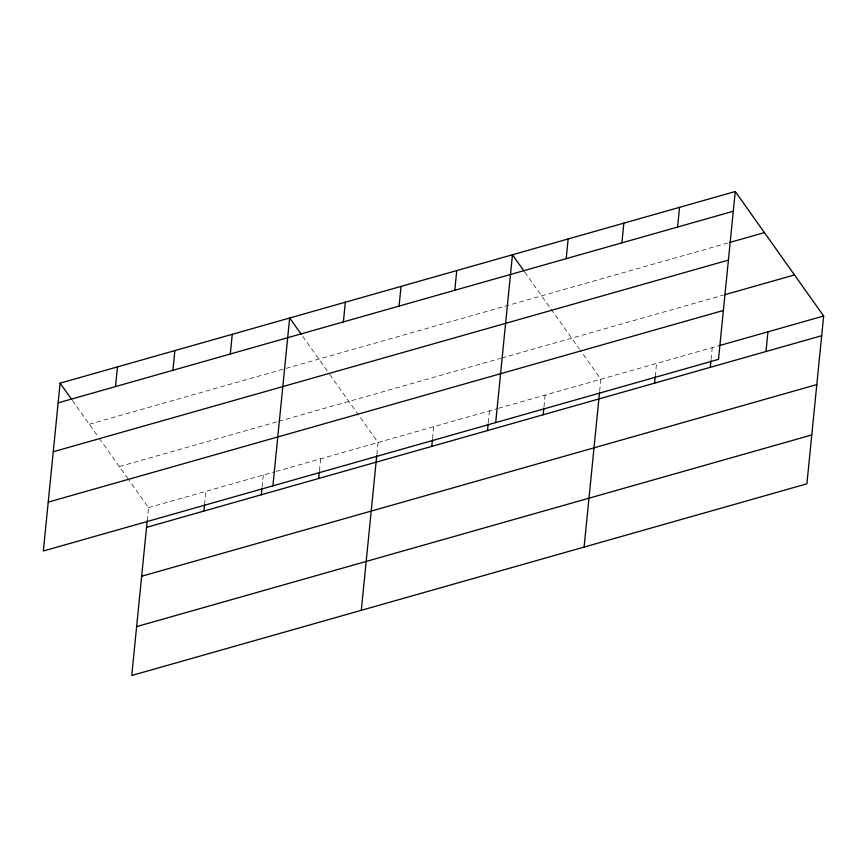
<?xml version="1.0" encoding="UTF-8"?>
<svg xmlns="http://www.w3.org/2000/svg" width="867" height="867" viewBox="0 0 867 867"><rect width="100%" height="100%" fill="white"/><g stroke="black" fill="none" stroke-linecap="round" stroke-linejoin="round"><path stroke-width="0.65" stroke-dasharray="4.33 3.25" d="M147.195 520.785L148.506 507.65L128.544 479.538M204.579 504.496L205.891 491.361M262.094 486.896L263.275 475.073M319.49 470.608L320.66 458.784M376.874 454.319L378.055 442.484L328.842 373.189M432.568 438.507L433.749 426.683M488.273 422.695L489.454 410.871M543.967 406.883L545.148 395.059M599.671 391.071L600.853 379.247L580.121 350.062M655.235 376.571L656.547 363.436M711.07 359.447L712.251 347.624M89.268 424.245L728.15 242.901M119.332 466.565L277.462 421.687M278.74 421.319L500.432 358.396M501.733 358.028L723.23 295.148M148.506 507.65L274.752 471.811M276.031 471.453L497.225 408.66M498.514 408.292L717.432 346.161M524.73 272.065L579.351 348.978M302.702 336.385L328.073 372.106M72.384 400.467L98.524 437.271M99.293 438.355L127.774 478.465"/><path stroke-width="1.3" d="M60.105 383.171L43.35 551L718.494 359.35L735.249 191.52L60.105 383.171L71.614 399.384M115.517 386.584L117.489 366.871M147.195 520.785L131.751 675.48L806.895 483.829L823.65 316L735.249 191.52M172.912 370.296L174.874 350.582M203.918 511.064L204.579 504.496M230.297 354.007L232.269 334.294M261.314 494.775L261.964 488.208M272.899 485.834L289.654 318.005L301.163 334.218M318.698 478.486L319.349 471.919M343.386 321.906L345.348 302.193M361.301 610.314L376.744 455.63M399.08 306.094L401.053 286.381M431.788 446.386L432.438 439.818M454.785 290.282L456.746 270.58M487.482 430.574L488.143 424.006M495.696 422.597L512.451 254.768L523.961 270.981M543.186 414.762L543.837 408.194M566.184 258.659L568.145 238.956M584.098 547.077L599.541 392.383M621.888 242.847L623.85 223.144M654.585 383.149L655.235 376.571M677.582 227.046L679.555 207.332M710.279 367.337L710.94 360.77M765.984 351.525L767.945 331.812M58.132 402.873L733.287 211.234M729.45 242.532L764.423 232.605M53.255 451.75L728.399 260.111M724.53 294.78L794.475 274.926M48.227 502.112L723.381 310.473M718.732 345.792L823.65 316M146.534 527.353L821.678 335.713M141.657 576.241L816.801 384.59M136.628 626.603L811.772 434.952"/></g></svg>
